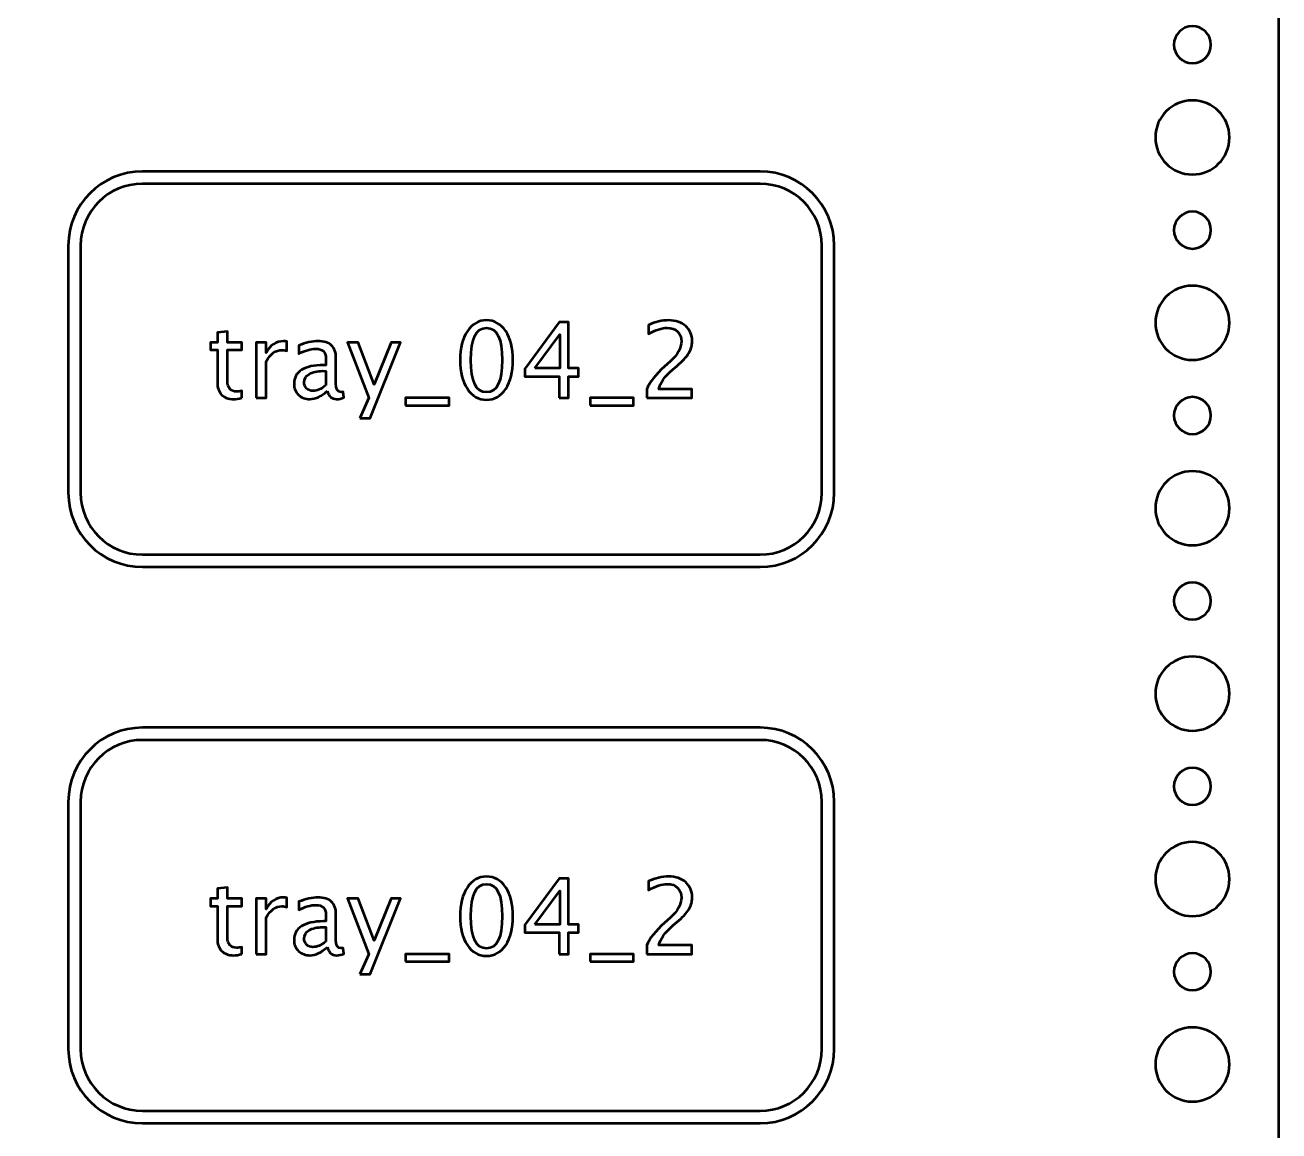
# Model space of a CAD drawing. Header units: centimetres. Extents: x -10.4 to 10.4, y -14.9 to 14.9.
# Drawn here: x 0.3 to 10.45, y -8.79 to 0.16 of the extents above; entities that cross this region are included whole.
import ezdxf

# ---------------------------------------------------------------- set-up
doc = ezdxf.new("R2010")
doc.units = ezdxf.units.CM
doc.header["$MEASUREMENT"] = 0
doc.layers.add('Layer 1', color=7, linetype='Continuous')

msp = doc.modelspace()

# ---------------------------------------------------------------- linework, layer by layer
at = {"layer": 'Layer 1', "lineweight": 53}
for points, knots in [([(-10.45, -14.45), (-10.45, -14.45), (-10.45, 14.45), (-10.45, 14.45), (-10.45, 14.45), (-10.45, 14.72614), (-10.22614, 14.95), (-9.95, 14.95), (-9.95, 14.95), (-9.95, 14.95), (9.95, 14.95), (9.95, 14.95), (9.95, 14.95), (10.22614, 14.95), (10.45, 14.72614), (10.45, 14.45), (10.45, 14.45), (10.45, 14.45), (10.45, -14.45), (10.45, -14.45), (10.45, -14.45), (10.45, -14.72614), (10.22614, -14.95), (9.95, -14.95), (9.95, -14.95), (9.95, -14.95), (-9.95, -14.95), (-9.95, -14.95), (-9.95, -14.95), (-10.22614, -14.95), (-10.45, -14.72614), (-10.45, -14.45)], [0, 0, 0, 0, 0.11111111, 0.11111111, 0.11111111, 0.11111111, 0.22222222, 0.22222222, 0.22222222, 0.22222222, 0.33333333, 0.33333333, 0.33333333, 0.33333333, 0.44444444, 0.44444444, 0.44444444, 0.44444444, 0.55555556, 0.55555556, 0.55555556, 0.55555556, 0.66666667, 0.66666667, 0.66666667, 0.66666667, 0.77777778, 0.77777778, 0.77777778, 0.77777778, 1, 1, 1, 1]), ([(9.6, 0), (9.6, 0.08284), (9.66716, 0.15), (9.75, 0.15), (9.75, 0.15), (9.83284, 0.15), (9.9, 0.08284), (9.9, 0), (9.9, 0), (9.9, -0.08284), (9.83284, -0.15), (9.75, -0.15), (9.75, -0.15), (9.66716, -0.15), (9.6, -0.08284), (9.6, 0)], [0, 0, 0, 0, 0.2, 0.2, 0.2, 0.2, 0.4, 0.4, 0.4, 0.4, 0.6, 0.6, 0.6, 0.6, 1, 1, 1, 1]), ([(9.45, -0.75), (9.45, -0.58432), (9.58432, -0.45), (9.75, -0.45), (9.75, -0.45), (9.91568, -0.45), (10.05, -0.58432), (10.05, -0.75), (10.05, -0.75), (10.05, -0.91568), (9.91568, -1.05), (9.75, -1.05), (9.75, -1.05), (9.58432, -1.05), (9.45, -0.91568), (9.45, -0.75)], [0, 0, 0, 0, 0.2, 0.2, 0.2, 0.2, 0.4, 0.4, 0.4, 0.4, 0.6, 0.6, 0.6, 0.6, 1, 1, 1, 1]), ([(0.65, -3.625), (0.65, -3.625), (0.65, -1.625), (0.65, -1.625), (0.65, -1.625), (0.65, -1.29363), (0.91863, -1.025), (1.25, -1.025), (1.25, -1.025), (1.25, -1.025), (6.25, -1.025), (6.25, -1.025), (6.25, -1.025), (6.58137, -1.025), (6.85, -1.29363), (6.85, -1.625), (6.85, -1.625), (6.85, -1.625), (6.85, -3.625), (6.85, -3.625), (6.85, -3.625), (6.85, -3.95637), (6.58137, -4.225), (6.25, -4.225), (6.25, -4.225), (6.25, -4.225), (1.25, -4.225), (1.25, -4.225), (1.25, -4.225), (0.91863, -4.225), (0.65, -3.95637), (0.65, -3.625)], [0, 0, 0, 0, 0.11111111, 0.11111111, 0.11111111, 0.11111111, 0.22222222, 0.22222222, 0.22222222, 0.22222222, 0.33333333, 0.33333333, 0.33333333, 0.33333333, 0.44444444, 0.44444444, 0.44444444, 0.44444444, 0.55555556, 0.55555556, 0.55555556, 0.55555556, 0.66666667, 0.66666667, 0.66666667, 0.66666667, 0.77777778, 0.77777778, 0.77777778, 0.77777778, 1, 1, 1, 1]), ([(9.6, -1.5), (9.6, -1.41716), (9.66716, -1.35), (9.75, -1.35), (9.75, -1.35), (9.83284, -1.35), (9.9, -1.41716), (9.9, -1.5), (9.9, -1.5), (9.9, -1.58284), (9.83284, -1.65), (9.75, -1.65), (9.75, -1.65), (9.66716, -1.65), (9.6, -1.58284), (9.6, -1.5)], [0, 0, 0, 0, 0.2, 0.2, 0.2, 0.2, 0.4, 0.4, 0.4, 0.4, 0.6, 0.6, 0.6, 0.6, 1, 1, 1, 1]), ([(9.45, -2.25), (9.45, -2.08432), (9.58432, -1.95), (9.75, -1.95), (9.75, -1.95), (9.91568, -1.95), (10.05, -2.08432), (10.05, -2.25), (10.05, -2.25), (10.05, -2.41568), (9.91568, -2.55), (9.75, -2.55), (9.75, -2.55), (9.58432, -2.55), (9.45, -2.41568), (9.45, -2.25)], [0, 0, 0, 0, 0.2, 0.2, 0.2, 0.2, 0.4, 0.4, 0.4, 0.4, 0.6, 0.6, 0.6, 0.6, 1, 1, 1, 1]), ([(9.6, -3), (9.6, -2.91716), (9.66716, -2.85), (9.75, -2.85), (9.75, -2.85), (9.83284, -2.85), (9.9, -2.91716), (9.9, -3), (9.9, -3), (9.9, -3.08284), (9.83284, -3.15), (9.75, -3.15), (9.75, -3.15), (9.66716, -3.15), (9.6, -3.08284), (9.6, -3)], [0, 0, 0, 0, 0.2, 0.2, 0.2, 0.2, 0.4, 0.4, 0.4, 0.4, 0.6, 0.6, 0.6, 0.6, 1, 1, 1, 1]), ([(9.45, -3.75), (9.45, -3.58432), (9.58432, -3.45), (9.75, -3.45), (9.75, -3.45), (9.91568, -3.45), (10.05, -3.58432), (10.05, -3.75), (10.05, -3.75), (10.05, -3.91568), (9.91568, -4.05), (9.75, -4.05), (9.75, -4.05), (9.58432, -4.05), (9.45, -3.91568), (9.45, -3.75)], [0, 0, 0, 0, 0.2, 0.2, 0.2, 0.2, 0.4, 0.4, 0.4, 0.4, 0.6, 0.6, 0.6, 0.6, 1, 1, 1, 1]), ([(9.6, -4.5), (9.6, -4.41716), (9.66716, -4.35), (9.75, -4.35), (9.75, -4.35), (9.83284, -4.35), (9.9, -4.41716), (9.9, -4.5), (9.9, -4.5), (9.9, -4.58284), (9.83284, -4.65), (9.75, -4.65), (9.75, -4.65), (9.66716, -4.65), (9.6, -4.58284), (9.6, -4.5)], [0, 0, 0, 0, 0.2, 0.2, 0.2, 0.2, 0.4, 0.4, 0.4, 0.4, 0.6, 0.6, 0.6, 0.6, 1, 1, 1, 1]), ([(9.45, -5.25), (9.45, -5.08432), (9.58432, -4.95), (9.75, -4.95), (9.75, -4.95), (9.91568, -4.95), (10.05, -5.08432), (10.05, -5.25), (10.05, -5.25), (10.05, -5.41568), (9.91568, -5.55), (9.75, -5.55), (9.75, -5.55), (9.58432, -5.55), (9.45, -5.41568), (9.45, -5.25)], [0, 0, 0, 0, 0.2, 0.2, 0.2, 0.2, 0.4, 0.4, 0.4, 0.4, 0.6, 0.6, 0.6, 0.6, 1, 1, 1, 1]), ([(0.65, -8.125), (0.65, -8.125), (0.65, -6.125), (0.65, -6.125), (0.65, -6.125), (0.65, -5.79363), (0.91863, -5.525), (1.25, -5.525), (1.25, -5.525), (1.25, -5.525), (6.25, -5.525), (6.25, -5.525), (6.25, -5.525), (6.58137, -5.525), (6.85, -5.79363), (6.85, -6.125), (6.85, -6.125), (6.85, -6.125), (6.85, -8.125), (6.85, -8.125), (6.85, -8.125), (6.85, -8.45637), (6.58137, -8.725), (6.25, -8.725), (6.25, -8.725), (6.25, -8.725), (1.25, -8.725), (1.25, -8.725), (1.25, -8.725), (0.91863, -8.725), (0.65, -8.45637), (0.65, -8.125)], [0, 0, 0, 0, 0.11111111, 0.11111111, 0.11111111, 0.11111111, 0.22222222, 0.22222222, 0.22222222, 0.22222222, 0.33333333, 0.33333333, 0.33333333, 0.33333333, 0.44444444, 0.44444444, 0.44444444, 0.44444444, 0.55555556, 0.55555556, 0.55555556, 0.55555556, 0.66666667, 0.66666667, 0.66666667, 0.66666667, 0.77777778, 0.77777778, 0.77777778, 0.77777778, 1, 1, 1, 1]), ([(9.6, -6), (9.6, -5.91716), (9.66716, -5.85), (9.75, -5.85), (9.75, -5.85), (9.83284, -5.85), (9.9, -5.91716), (9.9, -6), (9.9, -6), (9.9, -6.08284), (9.83284, -6.15), (9.75, -6.15), (9.75, -6.15), (9.66716, -6.15), (9.6, -6.08284), (9.6, -6)], [0, 0, 0, 0, 0.2, 0.2, 0.2, 0.2, 0.4, 0.4, 0.4, 0.4, 0.6, 0.6, 0.6, 0.6, 1, 1, 1, 1]), ([(9.45, -6.75), (9.45, -6.58432), (9.58432, -6.45), (9.75, -6.45), (9.75, -6.45), (9.91568, -6.45), (10.05, -6.58432), (10.05, -6.75), (10.05, -6.75), (10.05, -6.91568), (9.91568, -7.05), (9.75, -7.05), (9.75, -7.05), (9.58432, -7.05), (9.45, -6.91568), (9.45, -6.75)], [0, 0, 0, 0, 0.2, 0.2, 0.2, 0.2, 0.4, 0.4, 0.4, 0.4, 0.6, 0.6, 0.6, 0.6, 1, 1, 1, 1]), ([(9.6, -7.5), (9.6, -7.41716), (9.66716, -7.35), (9.75, -7.35), (9.75, -7.35), (9.83284, -7.35), (9.9, -7.41716), (9.9, -7.5), (9.9, -7.5), (9.9, -7.58284), (9.83284, -7.65), (9.75, -7.65), (9.75, -7.65), (9.66716, -7.65), (9.6, -7.58284), (9.6, -7.5)], [0, 0, 0, 0, 0.2, 0.2, 0.2, 0.2, 0.4, 0.4, 0.4, 0.4, 0.6, 0.6, 0.6, 0.6, 1, 1, 1, 1]), ([(9.45, -8.25), (9.45, -8.08432), (9.58432, -7.95), (9.75, -7.95), (9.75, -7.95), (9.91568, -7.95), (10.05, -8.08432), (10.05, -8.25), (10.05, -8.25), (10.05, -8.41568), (9.91568, -8.55), (9.75, -8.55), (9.75, -8.55), (9.58432, -8.55), (9.45, -8.41568), (9.45, -8.25)], [0, 0, 0, 0, 0.2, 0.2, 0.2, 0.2, 0.4, 0.4, 0.4, 0.4, 0.6, 0.6, 0.6, 0.6, 1, 1, 1, 1])]:
    msp.add_open_spline(points, degree=3, knots=knots, dxfattribs=at)
at = {"layer": 'Layer 1', "color": 4, "lineweight": 53}
for points, knots in [([(0.75, -3.625), (0.75, -3.625), (0.75, -1.625), (0.75, -1.625), (0.75, -1.625), (0.75, -1.34886), (0.97386, -1.125), (1.25, -1.125), (1.25, -1.125), (1.25, -1.125), (6.25, -1.125), (6.25, -1.125), (6.25, -1.125), (6.52614, -1.125), (6.75, -1.34886), (6.75, -1.625), (6.75, -1.625), (6.75, -1.625), (6.75, -3.625), (6.75, -3.625), (6.75, -3.625), (6.75, -3.90114), (6.52614, -4.125), (6.25, -4.125), (6.25, -4.125), (6.25, -4.125), (1.25, -4.125), (1.25, -4.125), (1.25, -4.125), (0.97386, -4.125), (0.75, -3.90114), (0.75, -3.625)], [0, 0, 0, 0, 0.11111111, 0.11111111, 0.11111111, 0.11111111, 0.22222222, 0.22222222, 0.22222222, 0.22222222, 0.33333333, 0.33333333, 0.33333333, 0.33333333, 0.44444444, 0.44444444, 0.44444444, 0.44444444, 0.55555556, 0.55555556, 0.55555556, 0.55555556, 0.66666667, 0.66666667, 0.66666667, 0.66666667, 0.77777778, 0.77777778, 0.77777778, 0.77777778, 1, 1, 1, 1]), ([(4.03554, -2.87223), (3.97133, -2.87223), (3.91954, -2.84274), (3.88031, -2.78389), (3.88031, -2.78389), (3.84094, -2.72505), (3.82133, -2.64744), (3.82133, -2.55092), (3.82133, -2.55092), (3.82133, -2.4544), (3.84094, -2.37679), (3.88031, -2.31794), (3.88031, -2.31794), (3.91954, -2.2591), (3.97133, -2.22961), (4.03554, -2.22961), (4.03554, -2.22961), (4.10003, -2.22961), (4.15181, -2.25896), (4.19104, -2.31766), (4.19104, -2.31766), (4.23013, -2.37636), (4.24975, -2.45412), (4.24975, -2.55092), (4.24975, -2.55092), (4.24975, -2.64744), (4.23013, -2.72505), (4.19104, -2.78389), (4.19104, -2.78389), (4.15181, -2.84274), (4.10003, -2.87223), (4.03554, -2.87223)], [0, 0, 0, 0, 0.11111111, 0.11111111, 0.11111111, 0.11111111, 0.22222222, 0.22222222, 0.22222222, 0.22222222, 0.33333333, 0.33333333, 0.33333333, 0.33333333, 0.44444444, 0.44444444, 0.44444444, 0.44444444, 0.55555556, 0.55555556, 0.55555556, 0.55555556, 0.66666667, 0.66666667, 0.66666667, 0.66666667, 0.77777778, 0.77777778, 0.77777778, 0.77777778, 1, 1, 1, 1]), ([(5.33236, -2.85699), (5.33236, -2.85699), (5.33236, -2.78587), (5.33236, -2.78587), (5.33236, -2.78587), (5.35607, -2.73041), (5.40391, -2.66988), (5.47602, -2.60454), (5.47602, -2.60454), (5.47602, -2.60454), (5.52258, -2.56277), (5.52258, -2.56277), (5.52258, -2.56277), (5.58255, -2.5083), (5.61261, -2.4544), (5.61261, -2.40078), (5.61261, -2.40078), (5.61261, -2.36649), (5.60231, -2.33967), (5.58185, -2.32006), (5.58185, -2.32006), (5.56139, -2.30045), (5.53302, -2.29057), (5.49704, -2.29057), (5.49704, -2.29057), (5.45499, -2.29057), (5.40518, -2.30665), (5.3476, -2.33883), (5.3476, -2.33883), (5.3476, -2.33883), (5.3476, -2.26771), (5.3476, -2.26771), (5.3476, -2.26771), (5.40193, -2.24231), (5.45598, -2.22961), (5.50988, -2.22961), (5.50988, -2.22961), (5.56717, -2.22961), (5.61318, -2.24499), (5.64789, -2.27589), (5.64789, -2.27589), (5.68246, -2.3068), (5.69982, -2.34772), (5.69982, -2.3988), (5.69982, -2.3988), (5.69982, -2.43549), (5.69107, -2.46809), (5.67357, -2.49645), (5.67357, -2.49645), (5.65593, -2.52495), (5.62334, -2.55939), (5.5755, -2.60003), (5.5755, -2.60003), (5.5755, -2.60003), (5.54403, -2.62684), (5.54403, -2.62684), (5.54403, -2.62684), (5.47856, -2.68229), (5.44074, -2.73535), (5.43058, -2.78587), (5.43058, -2.78587), (5.43058, -2.78587), (5.69728, -2.78587), (5.69728, -2.78587), (5.69728, -2.78587), (5.69728, -2.78587), (5.69728, -2.85699), (5.69728, -2.85699), (5.69728, -2.85699), (5.69728, -2.85699), (5.33236, -2.85699), (5.33236, -2.85699)], [0, 0, 0, 0, 0.05263158, 0.05263158, 0.05263158, 0.05263158, 0.10526316, 0.10526316, 0.10526316, 0.10526316, 0.15789474, 0.15789474, 0.15789474, 0.15789474, 0.21052632, 0.21052632, 0.21052632, 0.21052632, 0.26315789, 0.26315789, 0.26315789, 0.26315789, 0.31578947, 0.31578947, 0.31578947, 0.31578947, 0.36842105, 0.36842105, 0.36842105, 0.36842105, 0.42105263, 0.42105263, 0.42105263, 0.42105263, 0.47368421, 0.47368421, 0.47368421, 0.47368421, 0.52631579, 0.52631579, 0.52631579, 0.52631579, 0.57894737, 0.57894737, 0.57894737, 0.57894737, 0.63157895, 0.63157895, 0.63157895, 0.63157895, 0.68421053, 0.68421053, 0.68421053, 0.68421053, 0.73684211, 0.73684211, 0.73684211, 0.73684211, 0.78947368, 0.78947368, 0.78947368, 0.78947368, 0.84210526, 0.84210526, 0.84210526, 0.84210526, 0.89473684, 0.89473684, 0.89473684, 0.89473684, 1, 1, 1, 1]), ([(2.05362, -2.85685), (2.0285, -2.86376), (2.00663, -2.86715), (1.98815, -2.86715), (1.98815, -2.86715), (1.94666, -2.86715), (1.91434, -2.8553), (1.8912, -2.83159), (1.8912, -2.83159), (1.86792, -2.80788), (1.85635, -2.775), (1.85635, -2.73281), (1.85635, -2.73281), (1.85635, -2.73281), (1.85635, -2.46922), (1.85635, -2.46922), (1.85635, -2.46922), (1.85635, -2.46922), (1.80018, -2.46922), (1.80018, -2.46922), (1.80018, -2.46922), (1.80018, -2.46922), (1.80018, -2.40825), (1.80018, -2.40825), (1.80018, -2.40825), (1.80018, -2.40825), (1.85635, -2.40825), (1.85635, -2.40825), (1.85635, -2.40825), (1.85635, -2.40825), (1.85635, -2.32712), (1.85635, -2.32712), (1.85635, -2.32712), (1.85635, -2.32712), (1.93763, -2.31935), (1.93763, -2.31935), (1.93763, -2.31935), (1.93763, -2.31935), (1.93763, -2.40825), (1.93763, -2.40825), (1.93763, -2.40825), (1.93763, -2.40825), (2.05531, -2.40825), (2.05531, -2.40825), (2.05531, -2.40825), (2.05531, -2.40825), (2.05531, -2.46922), (2.05531, -2.46922), (2.05531, -2.46922), (2.05531, -2.46922), (1.93763, -2.46922), (1.93763, -2.46922), (1.93763, -2.46922), (1.93763, -2.46922), (1.93763, -2.71814), (1.93763, -2.71814), (1.93763, -2.71814), (1.93763, -2.77684), (1.96317, -2.80619), (2.01411, -2.80619), (2.01411, -2.80619), (2.02498, -2.80619), (2.0381, -2.80436), (2.05362, -2.80083), (2.05362, -2.80083), (2.05362, -2.80083), (2.05362, -2.85685), (2.05362, -2.85685)], [0, 0, 0, 0, 0.05555556, 0.05555556, 0.05555556, 0.05555556, 0.11111111, 0.11111111, 0.11111111, 0.11111111, 0.16666667, 0.16666667, 0.16666667, 0.16666667, 0.22222222, 0.22222222, 0.22222222, 0.22222222, 0.27777778, 0.27777778, 0.27777778, 0.27777778, 0.33333333, 0.33333333, 0.33333333, 0.33333333, 0.38888889, 0.38888889, 0.38888889, 0.38888889, 0.44444444, 0.44444444, 0.44444444, 0.44444444, 0.5, 0.5, 0.5, 0.5, 0.55555556, 0.55555556, 0.55555556, 0.55555556, 0.61111111, 0.61111111, 0.61111111, 0.61111111, 0.66666667, 0.66666667, 0.66666667, 0.66666667, 0.72222222, 0.72222222, 0.72222222, 0.72222222, 0.77777778, 0.77777778, 0.77777778, 0.77777778, 0.83333333, 0.83333333, 0.83333333, 0.83333333, 0.88888889, 0.88888889, 0.88888889, 0.88888889, 1, 1, 1, 1]), ([(4.0354, -2.81127), (4.1202, -2.81127), (4.16254, -2.72449), (4.16254, -2.55092), (4.16254, -2.55092), (4.16254, -2.37735), (4.1202, -2.29057), (4.0354, -2.29057), (4.0354, -2.29057), (3.95087, -2.29057), (3.90854, -2.37735), (3.90854, -2.55092), (3.90854, -2.55092), (3.90854, -2.72449), (3.95087, -2.81127), (4.0354, -2.81127)], [0, 0, 0, 0, 0.2, 0.2, 0.2, 0.2, 0.4, 0.4, 0.4, 0.4, 0.6, 0.6, 0.6, 0.6, 1, 1, 1, 1]), ([(4.62256, -2.85699), (4.62256, -2.85699), (4.62256, -2.68342), (4.62256, -2.68342), (4.62256, -2.68342), (4.62256, -2.68342), (4.34655, -2.68342), (4.34655, -2.68342), (4.34655, -2.68342), (4.34655, -2.68342), (4.34655, -2.62162), (4.34655, -2.62162), (4.34655, -2.62162), (4.34655, -2.62162), (4.62256, -2.24485), (4.62256, -2.24485), (4.62256, -2.24485), (4.62256, -2.24485), (4.69876, -2.24485), (4.69876, -2.24485), (4.69876, -2.24485), (4.69876, -2.24485), (4.69876, -2.61654), (4.69876, -2.61654), (4.69876, -2.61654), (4.69876, -2.61654), (4.78089, -2.61654), (4.78089, -2.61654), (4.78089, -2.61654), (4.78089, -2.61654), (4.78089, -2.68342), (4.78089, -2.68342), (4.78089, -2.68342), (4.78089, -2.68342), (4.69876, -2.68342), (4.69876, -2.68342), (4.69876, -2.68342), (4.69876, -2.68342), (4.69876, -2.85699), (4.69876, -2.85699), (4.69876, -2.85699), (4.69876, -2.85699), (4.62256, -2.85699), (4.62256, -2.85699)], [0, 0, 0, 0, 0.08333333, 0.08333333, 0.08333333, 0.08333333, 0.16666667, 0.16666667, 0.16666667, 0.16666667, 0.25, 0.25, 0.25, 0.25, 0.33333333, 0.33333333, 0.33333333, 0.33333333, 0.41666667, 0.41666667, 0.41666667, 0.41666667, 0.5, 0.5, 0.5, 0.5, 0.58333333, 0.58333333, 0.58333333, 0.58333333, 0.66666667, 0.66666667, 0.66666667, 0.66666667, 0.75, 0.75, 0.75, 0.75, 0.83333333, 0.83333333, 0.83333333, 0.83333333, 1, 1, 1, 1]), ([(2.16961, -2.85699), (2.16961, -2.85699), (2.16961, -2.40825), (2.16961, -2.40825), (2.16961, -2.40825), (2.16961, -2.40825), (2.25089, -2.40825), (2.25089, -2.40825), (2.25089, -2.40825), (2.25089, -2.40825), (2.25089, -2.49306), (2.25089, -2.49306), (2.25089, -2.49306), (2.28321, -2.43027), (2.33005, -2.39894), (2.39158, -2.39894), (2.39158, -2.39894), (2.3999, -2.39894), (2.40865, -2.39965), (2.41768, -2.40106), (2.41768, -2.40106), (2.41768, -2.40106), (2.41768, -2.47712), (2.41768, -2.47712), (2.41768, -2.47712), (2.40357, -2.47246), (2.39116, -2.47006), (2.38043, -2.47006), (2.38043, -2.47006), (2.32878, -2.47006), (2.2856, -2.50054), (2.25089, -2.56164), (2.25089, -2.56164), (2.25089, -2.56164), (2.25089, -2.85699), (2.25089, -2.85699), (2.25089, -2.85699), (2.25089, -2.85699), (2.16961, -2.85699), (2.16961, -2.85699)], [0, 0, 0, 0, 0.09090909, 0.09090909, 0.09090909, 0.09090909, 0.18181818, 0.18181818, 0.18181818, 0.18181818, 0.27272727, 0.27272727, 0.27272727, 0.27272727, 0.36363636, 0.36363636, 0.36363636, 0.36363636, 0.45454545, 0.45454545, 0.45454545, 0.45454545, 0.54545455, 0.54545455, 0.54545455, 0.54545455, 0.63636364, 0.63636364, 0.63636364, 0.63636364, 0.72727273, 0.72727273, 0.72727273, 0.72727273, 0.81818182, 0.81818182, 0.81818182, 0.81818182, 1, 1, 1, 1]), ([(2.74732, -2.79984), (2.6985, -2.84471), (2.65151, -2.86715), (2.60635, -2.86715), (2.60635, -2.86715), (2.56924, -2.86715), (2.53834, -2.85558), (2.51392, -2.8323), (2.51392, -2.8323), (2.48937, -2.80901), (2.47709, -2.77966), (2.47709, -2.74424), (2.47709, -2.74424), (2.47709, -2.69528), (2.4977, -2.6576), (2.5389, -2.63135), (2.5389, -2.63135), (2.58011, -2.60511), (2.63923, -2.59198), (2.71628, -2.59198), (2.71628, -2.59198), (2.71628, -2.59198), (2.73533, -2.59198), (2.73533, -2.59198), (2.73533, -2.59198), (2.73533, -2.59198), (2.73533, -2.53794), (2.73533, -2.53794), (2.73533, -2.53794), (2.73533, -2.48587), (2.70823, -2.4599), (2.65391, -2.4599), (2.65391, -2.4599), (2.61186, -2.4599), (2.56585, -2.47317), (2.51604, -2.4997), (2.51604, -2.4997), (2.51604, -2.4997), (2.51604, -2.43281), (2.51604, -2.43281), (2.51604, -2.43281), (2.57079, -2.41023), (2.62244, -2.39894), (2.67084, -2.39894), (2.67084, -2.39894), (2.72065, -2.39894), (2.75748, -2.41023), (2.78105, -2.43295), (2.78105, -2.43295), (2.80475, -2.45567), (2.81661, -2.49066), (2.81661, -2.53794), (2.81661, -2.53794), (2.81661, -2.53794), (2.81661, -2.74071), (2.81661, -2.74071), (2.81661, -2.74071), (2.81661, -2.78714), (2.83086, -2.81042), (2.85951, -2.81042), (2.85951, -2.81042), (2.86303, -2.81042), (2.86826, -2.80986), (2.87517, -2.80873), (2.87517, -2.80873), (2.87517, -2.80873), (2.88096, -2.85389), (2.88096, -2.85389), (2.88096, -2.85389), (2.86247, -2.86278), (2.84215, -2.86715), (2.81985, -2.86715), (2.81985, -2.86715), (2.78189, -2.86715), (2.75776, -2.84471), (2.74732, -2.79984)], [0, 0, 0, 0, 0.05, 0.05, 0.05, 0.05, 0.1, 0.1, 0.1, 0.1, 0.15, 0.15, 0.15, 0.15, 0.2, 0.2, 0.2, 0.2, 0.25, 0.25, 0.25, 0.25, 0.3, 0.3, 0.3, 0.3, 0.35, 0.35, 0.35, 0.35, 0.4, 0.4, 0.4, 0.4, 0.45, 0.45, 0.45, 0.45, 0.5, 0.5, 0.5, 0.5, 0.55, 0.55, 0.55, 0.55, 0.6, 0.6, 0.6, 0.6, 0.65, 0.65, 0.65, 0.65, 0.7, 0.7, 0.7, 0.7, 0.75, 0.75, 0.75, 0.75, 0.8, 0.8, 0.8, 0.8, 0.85, 0.85, 0.85, 0.85, 0.9, 0.9, 0.9, 0.9, 1, 1, 1, 1]), ([(3.01007, -3.0204), (3.01007, -3.0204), (3.08288, -2.85755), (3.08288, -2.85755), (3.08288, -2.85755), (3.08288, -2.85755), (2.90903, -2.40825), (2.90903, -2.40825), (2.90903, -2.40825), (2.90903, -2.40825), (2.99624, -2.40825), (2.99624, -2.40825), (2.99624, -2.40825), (2.99624, -2.40825), (3.1255, -2.74805), (3.1255, -2.74805), (3.1255, -2.74805), (3.1255, -2.74805), (3.26336, -2.40825), (3.26336, -2.40825), (3.26336, -2.40825), (3.26336, -2.40825), (3.33999, -2.40825), (3.33999, -2.40825), (3.33999, -2.40825), (3.33999, -2.40825), (3.09474, -3.0204), (3.09474, -3.0204), (3.09474, -3.0204), (3.09474, -3.0204), (3.01007, -3.0204), (3.01007, -3.0204)], [0, 0, 0, 0, 0.11111111, 0.11111111, 0.11111111, 0.11111111, 0.22222222, 0.22222222, 0.22222222, 0.22222222, 0.33333333, 0.33333333, 0.33333333, 0.33333333, 0.44444444, 0.44444444, 0.44444444, 0.44444444, 0.55555556, 0.55555556, 0.55555556, 0.55555556, 0.66666667, 0.66666667, 0.66666667, 0.66666667, 0.77777778, 0.77777778, 0.77777778, 0.77777778, 1, 1, 1, 1]), ([(4.42684, -2.61654), (4.42684, -2.61654), (4.62764, -2.61654), (4.62764, -2.61654), (4.62764, -2.61654), (4.62764, -2.61654), (4.62764, -2.34532), (4.62764, -2.34532), (4.62764, -2.34532), (4.62764, -2.34532), (4.42684, -2.61654), (4.42684, -2.61654)], [0, 0, 0, 0, 0.25, 0.25, 0.25, 0.25, 0.5, 0.5, 0.5, 0.5, 1, 1, 1, 1]), ([(2.73533, -2.75553), (2.73533, -2.75553), (2.73533, -2.64024), (2.73533, -2.64024), (2.73533, -2.64024), (2.73533, -2.64024), (2.70922, -2.6394), (2.70922, -2.6394), (2.70922, -2.6394), (2.66407, -2.6394), (2.62766, -2.64772), (2.59986, -2.66437), (2.59986, -2.66437), (2.5722, -2.68116), (2.55837, -2.70332), (2.55837, -2.73098), (2.55837, -2.73098), (2.55837, -2.75031), (2.56529, -2.76668), (2.57898, -2.78008), (2.57898, -2.78008), (2.59281, -2.79349), (2.6096, -2.80026), (2.62949, -2.80026), (2.62949, -2.80026), (2.66336, -2.80026), (2.69864, -2.78531), (2.73533, -2.75553)], [0, 0, 0, 0, 0.125, 0.125, 0.125, 0.125, 0.25, 0.25, 0.25, 0.25, 0.375, 0.375, 0.375, 0.375, 0.5, 0.5, 0.5, 0.5, 0.625, 0.625, 0.625, 0.625, 0.75, 0.75, 0.75, 0.75, 1, 1, 1, 1]), ([(3.38021, -2.91795), (3.38021, -2.91795), (3.38021, -2.85699), (3.38021, -2.85699), (3.38021, -2.85699), (3.38021, -2.85699), (3.73242, -2.85699), (3.73242, -2.85699), (3.73242, -2.85699), (3.73242, -2.85699), (3.73242, -2.91795), (3.73242, -2.91795), (3.73242, -2.91795), (3.73242, -2.91795), (3.38021, -2.91795), (3.38021, -2.91795)], [0, 0, 0, 0, 0.2, 0.2, 0.2, 0.2, 0.4, 0.4, 0.4, 0.4, 0.6, 0.6, 0.6, 0.6, 1, 1, 1, 1]), ([(4.87431, -2.91795), (4.87431, -2.91795), (4.87431, -2.85699), (4.87431, -2.85699), (4.87431, -2.85699), (4.87431, -2.85699), (5.22652, -2.85699), (5.22652, -2.85699), (5.22652, -2.85699), (5.22652, -2.85699), (5.22652, -2.91795), (5.22652, -2.91795), (5.22652, -2.91795), (5.22652, -2.91795), (4.87431, -2.91795), (4.87431, -2.91795)], [0, 0, 0, 0, 0.2, 0.2, 0.2, 0.2, 0.4, 0.4, 0.4, 0.4, 0.6, 0.6, 0.6, 0.6, 1, 1, 1, 1]), ([(0.75, -8.125), (0.75, -8.125), (0.75, -6.125), (0.75, -6.125), (0.75, -6.125), (0.75, -5.84886), (0.97386, -5.625), (1.25, -5.625), (1.25, -5.625), (1.25, -5.625), (6.25, -5.625), (6.25, -5.625), (6.25, -5.625), (6.52614, -5.625), (6.75, -5.84886), (6.75, -6.125), (6.75, -6.125), (6.75, -6.125), (6.75, -8.125), (6.75, -8.125), (6.75, -8.125), (6.75, -8.40114), (6.52614, -8.625), (6.25, -8.625), (6.25, -8.625), (6.25, -8.625), (1.25, -8.625), (1.25, -8.625), (1.25, -8.625), (0.97386, -8.625), (0.75, -8.40114), (0.75, -8.125)], [0, 0, 0, 0, 0.11111111, 0.11111111, 0.11111111, 0.11111111, 0.22222222, 0.22222222, 0.22222222, 0.22222222, 0.33333333, 0.33333333, 0.33333333, 0.33333333, 0.44444444, 0.44444444, 0.44444444, 0.44444444, 0.55555556, 0.55555556, 0.55555556, 0.55555556, 0.66666667, 0.66666667, 0.66666667, 0.66666667, 0.77777778, 0.77777778, 0.77777778, 0.77777778, 1, 1, 1, 1]), ([(4.03554, -7.37223), (3.97133, -7.37223), (3.91954, -7.34274), (3.88031, -7.28389), (3.88031, -7.28389), (3.84094, -7.22505), (3.82133, -7.14744), (3.82133, -7.05092), (3.82133, -7.05092), (3.82133, -6.9544), (3.84094, -6.87679), (3.88031, -6.81794), (3.88031, -6.81794), (3.91954, -6.7591), (3.97133, -6.72961), (4.03554, -6.72961), (4.03554, -6.72961), (4.10003, -6.72961), (4.15181, -6.75896), (4.19104, -6.81766), (4.19104, -6.81766), (4.23013, -6.87636), (4.24975, -6.95412), (4.24975, -7.05092), (4.24975, -7.05092), (4.24975, -7.14744), (4.23013, -7.22505), (4.19104, -7.28389), (4.19104, -7.28389), (4.15181, -7.34274), (4.10003, -7.37223), (4.03554, -7.37223)], [0, 0, 0, 0, 0.11111111, 0.11111111, 0.11111111, 0.11111111, 0.22222222, 0.22222222, 0.22222222, 0.22222222, 0.33333333, 0.33333333, 0.33333333, 0.33333333, 0.44444444, 0.44444444, 0.44444444, 0.44444444, 0.55555556, 0.55555556, 0.55555556, 0.55555556, 0.66666667, 0.66666667, 0.66666667, 0.66666667, 0.77777778, 0.77777778, 0.77777778, 0.77777778, 1, 1, 1, 1]), ([(4.0354, -7.31127), (4.1202, -7.31127), (4.16254, -7.22449), (4.16254, -7.05092), (4.16254, -7.05092), (4.16254, -6.87735), (4.1202, -6.79057), (4.0354, -6.79057), (4.0354, -6.79057), (3.95087, -6.79057), (3.90854, -6.87735), (3.90854, -7.05092), (3.90854, -7.05092), (3.90854, -7.22449), (3.95087, -7.31127), (4.0354, -7.31127)], [0, 0, 0, 0, 0.2, 0.2, 0.2, 0.2, 0.4, 0.4, 0.4, 0.4, 0.6, 0.6, 0.6, 0.6, 1, 1, 1, 1]), ([(4.62256, -7.35699), (4.62256, -7.35699), (4.62256, -7.18342), (4.62256, -7.18342), (4.62256, -7.18342), (4.62256, -7.18342), (4.34655, -7.18342), (4.34655, -7.18342), (4.34655, -7.18342), (4.34655, -7.18342), (4.34655, -7.12162), (4.34655, -7.12162), (4.34655, -7.12162), (4.34655, -7.12162), (4.62256, -6.74485), (4.62256, -6.74485), (4.62256, -6.74485), (4.62256, -6.74485), (4.69876, -6.74485), (4.69876, -6.74485), (4.69876, -6.74485), (4.69876, -6.74485), (4.69876, -7.11654), (4.69876, -7.11654), (4.69876, -7.11654), (4.69876, -7.11654), (4.78089, -7.11654), (4.78089, -7.11654), (4.78089, -7.11654), (4.78089, -7.11654), (4.78089, -7.18342), (4.78089, -7.18342), (4.78089, -7.18342), (4.78089, -7.18342), (4.69876, -7.18342), (4.69876, -7.18342), (4.69876, -7.18342), (4.69876, -7.18342), (4.69876, -7.35699), (4.69876, -7.35699), (4.69876, -7.35699), (4.69876, -7.35699), (4.62256, -7.35699), (4.62256, -7.35699)], [0, 0, 0, 0, 0.08333333, 0.08333333, 0.08333333, 0.08333333, 0.16666667, 0.16666667, 0.16666667, 0.16666667, 0.25, 0.25, 0.25, 0.25, 0.33333333, 0.33333333, 0.33333333, 0.33333333, 0.41666667, 0.41666667, 0.41666667, 0.41666667, 0.5, 0.5, 0.5, 0.5, 0.58333333, 0.58333333, 0.58333333, 0.58333333, 0.66666667, 0.66666667, 0.66666667, 0.66666667, 0.75, 0.75, 0.75, 0.75, 0.83333333, 0.83333333, 0.83333333, 0.83333333, 1, 1, 1, 1]), ([(5.33236, -7.35699), (5.33236, -7.35699), (5.33236, -7.28587), (5.33236, -7.28587), (5.33236, -7.28587), (5.35607, -7.23041), (5.40391, -7.16988), (5.47602, -7.10454), (5.47602, -7.10454), (5.47602, -7.10454), (5.52258, -7.06277), (5.52258, -7.06277), (5.52258, -7.06277), (5.58255, -7.0083), (5.61261, -6.9544), (5.61261, -6.90078), (5.61261, -6.90078), (5.61261, -6.86649), (5.60231, -6.83967), (5.58185, -6.82006), (5.58185, -6.82006), (5.56139, -6.80045), (5.53302, -6.79057), (5.49704, -6.79057), (5.49704, -6.79057), (5.45499, -6.79057), (5.40518, -6.80665), (5.3476, -6.83883), (5.3476, -6.83883), (5.3476, -6.83883), (5.3476, -6.76771), (5.3476, -6.76771), (5.3476, -6.76771), (5.40193, -6.74231), (5.45598, -6.72961), (5.50988, -6.72961), (5.50988, -6.72961), (5.56717, -6.72961), (5.61318, -6.74499), (5.64789, -6.77589), (5.64789, -6.77589), (5.68246, -6.8068), (5.69982, -6.84772), (5.69982, -6.8988), (5.69982, -6.8988), (5.69982, -6.93549), (5.69107, -6.96809), (5.67357, -6.99645), (5.67357, -6.99645), (5.65593, -7.02495), (5.62334, -7.05939), (5.5755, -7.10003), (5.5755, -7.10003), (5.5755, -7.10003), (5.54403, -7.12684), (5.54403, -7.12684), (5.54403, -7.12684), (5.47856, -7.18229), (5.44074, -7.23535), (5.43058, -7.28587), (5.43058, -7.28587), (5.43058, -7.28587), (5.69728, -7.28587), (5.69728, -7.28587), (5.69728, -7.28587), (5.69728, -7.28587), (5.69728, -7.35699), (5.69728, -7.35699), (5.69728, -7.35699), (5.69728, -7.35699), (5.33236, -7.35699), (5.33236, -7.35699)], [0, 0, 0, 0, 0.05263158, 0.05263158, 0.05263158, 0.05263158, 0.10526316, 0.10526316, 0.10526316, 0.10526316, 0.15789474, 0.15789474, 0.15789474, 0.15789474, 0.21052632, 0.21052632, 0.21052632, 0.21052632, 0.26315789, 0.26315789, 0.26315789, 0.26315789, 0.31578947, 0.31578947, 0.31578947, 0.31578947, 0.36842105, 0.36842105, 0.36842105, 0.36842105, 0.42105263, 0.42105263, 0.42105263, 0.42105263, 0.47368421, 0.47368421, 0.47368421, 0.47368421, 0.52631579, 0.52631579, 0.52631579, 0.52631579, 0.57894737, 0.57894737, 0.57894737, 0.57894737, 0.63157895, 0.63157895, 0.63157895, 0.63157895, 0.68421053, 0.68421053, 0.68421053, 0.68421053, 0.73684211, 0.73684211, 0.73684211, 0.73684211, 0.78947368, 0.78947368, 0.78947368, 0.78947368, 0.84210526, 0.84210526, 0.84210526, 0.84210526, 0.89473684, 0.89473684, 0.89473684, 0.89473684, 1, 1, 1, 1]), ([(2.05362, -7.35685), (2.0285, -7.36376), (2.00663, -7.36715), (1.98815, -7.36715), (1.98815, -7.36715), (1.94666, -7.36715), (1.91434, -7.3553), (1.8912, -7.33159), (1.8912, -7.33159), (1.86792, -7.30788), (1.85635, -7.275), (1.85635, -7.23281), (1.85635, -7.23281), (1.85635, -7.23281), (1.85635, -6.96922), (1.85635, -6.96922), (1.85635, -6.96922), (1.85635, -6.96922), (1.80018, -6.96922), (1.80018, -6.96922), (1.80018, -6.96922), (1.80018, -6.96922), (1.80018, -6.90825), (1.80018, -6.90825), (1.80018, -6.90825), (1.80018, -6.90825), (1.85635, -6.90825), (1.85635, -6.90825), (1.85635, -6.90825), (1.85635, -6.90825), (1.85635, -6.82712), (1.85635, -6.82712), (1.85635, -6.82712), (1.85635, -6.82712), (1.93763, -6.81935), (1.93763, -6.81935), (1.93763, -6.81935), (1.93763, -6.81935), (1.93763, -6.90825), (1.93763, -6.90825), (1.93763, -6.90825), (1.93763, -6.90825), (2.05531, -6.90825), (2.05531, -6.90825), (2.05531, -6.90825), (2.05531, -6.90825), (2.05531, -6.96922), (2.05531, -6.96922), (2.05531, -6.96922), (2.05531, -6.96922), (1.93763, -6.96922), (1.93763, -6.96922), (1.93763, -6.96922), (1.93763, -6.96922), (1.93763, -7.21814), (1.93763, -7.21814), (1.93763, -7.21814), (1.93763, -7.27684), (1.96317, -7.30619), (2.01411, -7.30619), (2.01411, -7.30619), (2.02498, -7.30619), (2.0381, -7.30436), (2.05362, -7.30083), (2.05362, -7.30083), (2.05362, -7.30083), (2.05362, -7.35685), (2.05362, -7.35685)], [0, 0, 0, 0, 0.05555556, 0.05555556, 0.05555556, 0.05555556, 0.11111111, 0.11111111, 0.11111111, 0.11111111, 0.16666667, 0.16666667, 0.16666667, 0.16666667, 0.22222222, 0.22222222, 0.22222222, 0.22222222, 0.27777778, 0.27777778, 0.27777778, 0.27777778, 0.33333333, 0.33333333, 0.33333333, 0.33333333, 0.38888889, 0.38888889, 0.38888889, 0.38888889, 0.44444444, 0.44444444, 0.44444444, 0.44444444, 0.5, 0.5, 0.5, 0.5, 0.55555556, 0.55555556, 0.55555556, 0.55555556, 0.61111111, 0.61111111, 0.61111111, 0.61111111, 0.66666667, 0.66666667, 0.66666667, 0.66666667, 0.72222222, 0.72222222, 0.72222222, 0.72222222, 0.77777778, 0.77777778, 0.77777778, 0.77777778, 0.83333333, 0.83333333, 0.83333333, 0.83333333, 0.88888889, 0.88888889, 0.88888889, 0.88888889, 1, 1, 1, 1]), ([(2.16961, -7.35699), (2.16961, -7.35699), (2.16961, -6.90825), (2.16961, -6.90825), (2.16961, -6.90825), (2.16961, -6.90825), (2.25089, -6.90825), (2.25089, -6.90825), (2.25089, -6.90825), (2.25089, -6.90825), (2.25089, -6.99306), (2.25089, -6.99306), (2.25089, -6.99306), (2.28321, -6.93027), (2.33005, -6.89894), (2.39158, -6.89894), (2.39158, -6.89894), (2.3999, -6.89894), (2.40865, -6.89965), (2.41768, -6.90106), (2.41768, -6.90106), (2.41768, -6.90106), (2.41768, -6.97712), (2.41768, -6.97712), (2.41768, -6.97712), (2.40357, -6.97246), (2.39116, -6.97006), (2.38043, -6.97006), (2.38043, -6.97006), (2.32878, -6.97006), (2.2856, -7.00054), (2.25089, -7.06164), (2.25089, -7.06164), (2.25089, -7.06164), (2.25089, -7.35699), (2.25089, -7.35699), (2.25089, -7.35699), (2.25089, -7.35699), (2.16961, -7.35699), (2.16961, -7.35699)], [0, 0, 0, 0, 0.09090909, 0.09090909, 0.09090909, 0.09090909, 0.18181818, 0.18181818, 0.18181818, 0.18181818, 0.27272727, 0.27272727, 0.27272727, 0.27272727, 0.36363636, 0.36363636, 0.36363636, 0.36363636, 0.45454545, 0.45454545, 0.45454545, 0.45454545, 0.54545455, 0.54545455, 0.54545455, 0.54545455, 0.63636364, 0.63636364, 0.63636364, 0.63636364, 0.72727273, 0.72727273, 0.72727273, 0.72727273, 0.81818182, 0.81818182, 0.81818182, 0.81818182, 1, 1, 1, 1]), ([(2.74732, -7.29984), (2.6985, -7.34471), (2.65151, -7.36715), (2.60635, -7.36715), (2.60635, -7.36715), (2.56924, -7.36715), (2.53834, -7.35558), (2.51392, -7.3323), (2.51392, -7.3323), (2.48937, -7.30901), (2.47709, -7.27966), (2.47709, -7.24424), (2.47709, -7.24424), (2.47709, -7.19528), (2.4977, -7.1576), (2.5389, -7.13135), (2.5389, -7.13135), (2.58011, -7.10511), (2.63923, -7.09198), (2.71628, -7.09198), (2.71628, -7.09198), (2.71628, -7.09198), (2.73533, -7.09198), (2.73533, -7.09198), (2.73533, -7.09198), (2.73533, -7.09198), (2.73533, -7.03794), (2.73533, -7.03794), (2.73533, -7.03794), (2.73533, -6.98587), (2.70823, -6.9599), (2.65391, -6.9599), (2.65391, -6.9599), (2.61186, -6.9599), (2.56585, -6.97317), (2.51604, -6.9997), (2.51604, -6.9997), (2.51604, -6.9997), (2.51604, -6.93281), (2.51604, -6.93281), (2.51604, -6.93281), (2.57079, -6.91023), (2.62244, -6.89894), (2.67084, -6.89894), (2.67084, -6.89894), (2.72065, -6.89894), (2.75748, -6.91023), (2.78105, -6.93295), (2.78105, -6.93295), (2.80475, -6.95567), (2.81661, -6.99066), (2.81661, -7.03794), (2.81661, -7.03794), (2.81661, -7.03794), (2.81661, -7.24071), (2.81661, -7.24071), (2.81661, -7.24071), (2.81661, -7.28714), (2.83086, -7.31042), (2.85951, -7.31042), (2.85951, -7.31042), (2.86303, -7.31042), (2.86826, -7.30986), (2.87517, -7.30873), (2.87517, -7.30873), (2.87517, -7.30873), (2.88096, -7.35389), (2.88096, -7.35389), (2.88096, -7.35389), (2.86247, -7.36278), (2.84215, -7.36715), (2.81985, -7.36715), (2.81985, -7.36715), (2.78189, -7.36715), (2.75776, -7.34471), (2.74732, -7.29984)], [0, 0, 0, 0, 0.05, 0.05, 0.05, 0.05, 0.1, 0.1, 0.1, 0.1, 0.15, 0.15, 0.15, 0.15, 0.2, 0.2, 0.2, 0.2, 0.25, 0.25, 0.25, 0.25, 0.3, 0.3, 0.3, 0.3, 0.35, 0.35, 0.35, 0.35, 0.4, 0.4, 0.4, 0.4, 0.45, 0.45, 0.45, 0.45, 0.5, 0.5, 0.5, 0.5, 0.55, 0.55, 0.55, 0.55, 0.6, 0.6, 0.6, 0.6, 0.65, 0.65, 0.65, 0.65, 0.7, 0.7, 0.7, 0.7, 0.75, 0.75, 0.75, 0.75, 0.8, 0.8, 0.8, 0.8, 0.85, 0.85, 0.85, 0.85, 0.9, 0.9, 0.9, 0.9, 1, 1, 1, 1]), ([(4.42684, -7.11654), (4.42684, -7.11654), (4.62764, -7.11654), (4.62764, -7.11654), (4.62764, -7.11654), (4.62764, -7.11654), (4.62764, -6.84532), (4.62764, -6.84532), (4.62764, -6.84532), (4.62764, -6.84532), (4.42684, -7.11654), (4.42684, -7.11654)], [0, 0, 0, 0, 0.25, 0.25, 0.25, 0.25, 0.5, 0.5, 0.5, 0.5, 1, 1, 1, 1]), ([(3.01007, -7.5204), (3.01007, -7.5204), (3.08288, -7.35755), (3.08288, -7.35755), (3.08288, -7.35755), (3.08288, -7.35755), (2.90903, -6.90825), (2.90903, -6.90825), (2.90903, -6.90825), (2.90903, -6.90825), (2.99624, -6.90825), (2.99624, -6.90825), (2.99624, -6.90825), (2.99624, -6.90825), (3.1255, -7.24805), (3.1255, -7.24805), (3.1255, -7.24805), (3.1255, -7.24805), (3.26336, -6.90825), (3.26336, -6.90825), (3.26336, -6.90825), (3.26336, -6.90825), (3.33999, -6.90825), (3.33999, -6.90825), (3.33999, -6.90825), (3.33999, -6.90825), (3.09474, -7.5204), (3.09474, -7.5204), (3.09474, -7.5204), (3.09474, -7.5204), (3.01007, -7.5204), (3.01007, -7.5204)], [0, 0, 0, 0, 0.11111111, 0.11111111, 0.11111111, 0.11111111, 0.22222222, 0.22222222, 0.22222222, 0.22222222, 0.33333333, 0.33333333, 0.33333333, 0.33333333, 0.44444444, 0.44444444, 0.44444444, 0.44444444, 0.55555556, 0.55555556, 0.55555556, 0.55555556, 0.66666667, 0.66666667, 0.66666667, 0.66666667, 0.77777778, 0.77777778, 0.77777778, 0.77777778, 1, 1, 1, 1]), ([(2.73533, -7.25553), (2.73533, -7.25553), (2.73533, -7.14024), (2.73533, -7.14024), (2.73533, -7.14024), (2.73533, -7.14024), (2.70922, -7.1394), (2.70922, -7.1394), (2.70922, -7.1394), (2.66407, -7.1394), (2.62766, -7.14772), (2.59986, -7.16437), (2.59986, -7.16437), (2.5722, -7.18116), (2.55837, -7.20332), (2.55837, -7.23098), (2.55837, -7.23098), (2.55837, -7.25031), (2.56529, -7.26668), (2.57898, -7.28008), (2.57898, -7.28008), (2.59281, -7.29349), (2.6096, -7.30026), (2.62949, -7.30026), (2.62949, -7.30026), (2.66336, -7.30026), (2.69864, -7.28531), (2.73533, -7.25553)], [0, 0, 0, 0, 0.125, 0.125, 0.125, 0.125, 0.25, 0.25, 0.25, 0.25, 0.375, 0.375, 0.375, 0.375, 0.5, 0.5, 0.5, 0.5, 0.625, 0.625, 0.625, 0.625, 0.75, 0.75, 0.75, 0.75, 1, 1, 1, 1]), ([(3.38021, -7.41795), (3.38021, -7.41795), (3.38021, -7.35699), (3.38021, -7.35699), (3.38021, -7.35699), (3.38021, -7.35699), (3.73242, -7.35699), (3.73242, -7.35699), (3.73242, -7.35699), (3.73242, -7.35699), (3.73242, -7.41795), (3.73242, -7.41795), (3.73242, -7.41795), (3.73242, -7.41795), (3.38021, -7.41795), (3.38021, -7.41795)], [0, 0, 0, 0, 0.2, 0.2, 0.2, 0.2, 0.4, 0.4, 0.4, 0.4, 0.6, 0.6, 0.6, 0.6, 1, 1, 1, 1]), ([(4.87431, -7.41795), (4.87431, -7.41795), (4.87431, -7.35699), (4.87431, -7.35699), (4.87431, -7.35699), (4.87431, -7.35699), (5.22652, -7.35699), (5.22652, -7.35699), (5.22652, -7.35699), (5.22652, -7.35699), (5.22652, -7.41795), (5.22652, -7.41795), (5.22652, -7.41795), (5.22652, -7.41795), (4.87431, -7.41795), (4.87431, -7.41795)], [0, 0, 0, 0, 0.2, 0.2, 0.2, 0.2, 0.4, 0.4, 0.4, 0.4, 0.6, 0.6, 0.6, 0.6, 1, 1, 1, 1])]:
    msp.add_open_spline(points, degree=3, knots=knots, dxfattribs=at)

doc.saveas('drawing.dxf')
